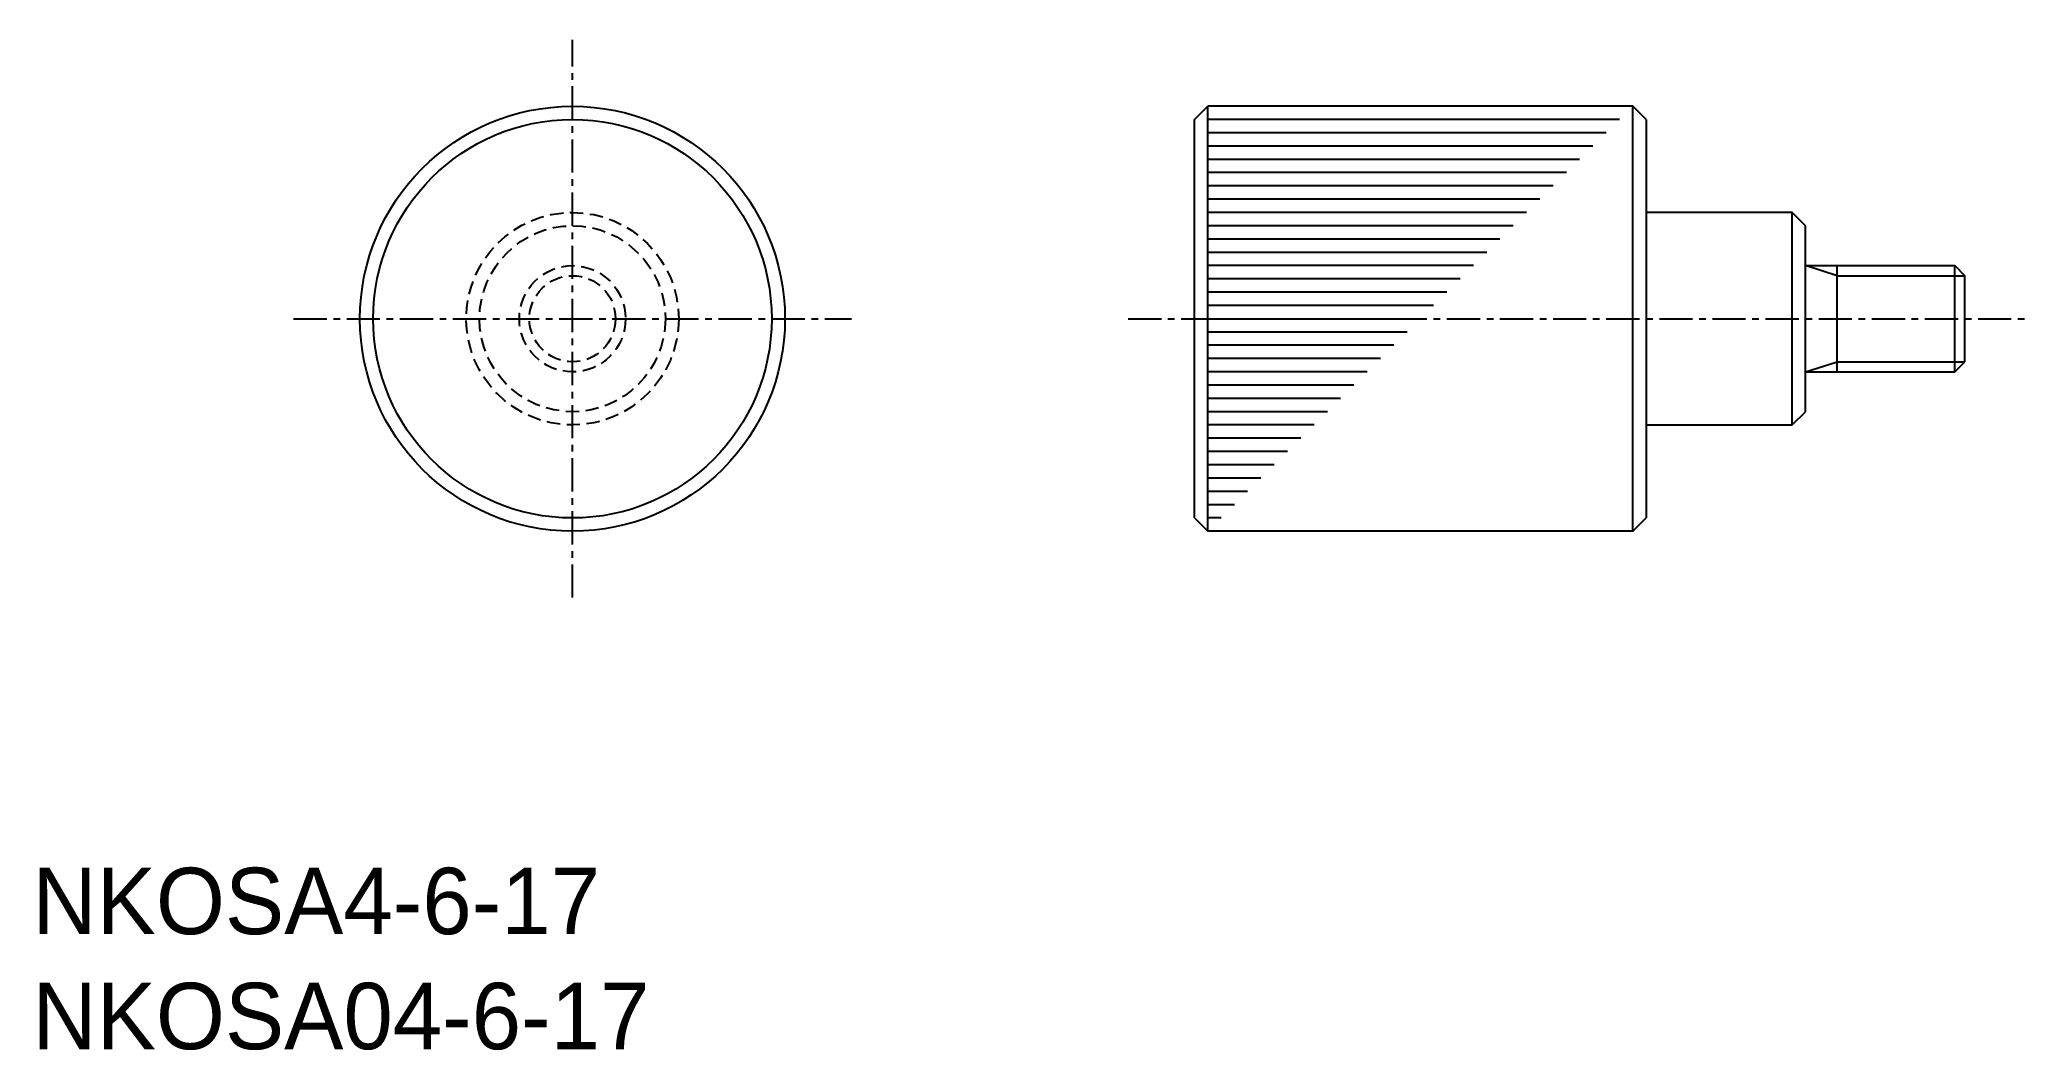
# Model space of a CAD drawing. Extents: x 0.3 to 75.2, y 0 to 38.
import ezdxf

# ---------------------------------------------------------------- set-up
doc = ezdxf.new("R2010")
doc.units = 0
doc.linetypes.add('CENTER', pattern=[2, 1.25, -0.25, 0.25, -0.25])
doc.linetypes.add('DASHED', pattern=[0.75, 0.5, -0.25])
doc.layers.get('0').update_dxf_attribs({"linetype": 'CONTINUOUS'})
doc.layers.add('CENTER', color=1, linetype='CENTER')

msp = doc.modelspace()

# ---------------------------------------------------------------- linework, layer by layer
at = {"color": 7, "linetype": 'CONTINUOUS'}
for p, q in [((43.75, 35), (44.25, 35.5)), ((60.25, 35.5), (44.25, 35.5)), ((44.25, 19.5), (44.25, 35.5)), ((60.25, 19.5), (60.25, 35.5)), ((60.75, 35), (60.25, 35.5)), ((43.75, 20), (43.75, 35)), ((59.75, 35), (44.25, 35)), ((59.25, 34.5), (44.25, 34.5)), ((60.75, 35), (60.75, 20)), ((58.75, 34), (44.25, 34)), ((58.25, 33.5), (44.25, 33.5)), ((57.75, 33), (44.25, 33)), ((57.25, 32.5), (44.25, 32.5)), ((56.75, 32), (44.25, 32)), ((56.25, 31.5), (44.25, 31.5)), ((66.25, 31.5), (60.75, 31.5)), ((66.25, 23.5), (66.25, 31.5)), ((66.75, 31), (66.25, 31.5)), ((55.75, 31), (44.25, 31)), ((66.75, 24), (66.75, 31)), ((55.25, 30.5), (44.25, 30.5)), ((54.75, 30), (44.25, 30)), ((54.25, 29.5), (44.25, 29.5)), ((66.75, 29.5), (72.371, 29.5)), ((67.95, 25.5), (67.95, 29.5)), ((72.371, 25.5), (72.371, 29.5)), ((72.371, 29.5), (72.75, 29.121)), ((53.75, 29), (44.25, 29)), ((53.25, 28.5), (44.25, 28.5)), ((72.75, 25.879), (72.75, 29.121)), ((52.75, 28), (44.25, 28)), ((44.25, 27.5), (52.25, 27.5)), ((51.75, 27), (44.25, 27)), ((72.75, 27.5), (72.75, 27.5)), ((51.25, 26.5), (44.25, 26.5)), ((72.75, 26.375), (72.75, 26.375)), ((50.75, 26), (44.25, 26)), ((50.25, 25.5), (44.25, 25.5)), ((66.75, 25.5), (72.371, 25.5)), ((72.371, 25.5), (72.75, 25.879)), ((49.75, 25), (44.25, 25)), ((49.25, 24.5), (44.25, 24.5)), ((48.75, 24), (44.25, 24)), ((66.25, 23.5), (66.75, 24)), ((48.25, 23.5), (44.25, 23.5)), ((60.75, 23.5), (66.25, 23.5)), ((47.75, 23), (44.25, 23)), ((47.25, 22.5), (44.25, 22.5)), ((46.75, 22), (44.25, 22)), ((46.25, 21.5), (44.25, 21.5)), ((45.75, 21), (44.25, 21)), ((45.25, 20.5), (44.25, 20.5)), ((43.75, 20), (44.25, 19.5)), ((44.75, 20), (44.25, 20)), ((60.25, 19.5), (44.25, 19.5)), ((60.25, 19.5), (60.75, 20))]:
    msp.add_line(p, q, dxfattribs=at)
at = {"color": 3, "linetype": 'CONTINUOUS'}
for p, q in [((67.95, 29.121), (66.75, 29.5)), ((67.95, 29.121), (72.75, 29.121)), ((66.75, 25.5), (67.95, 25.879)), ((67.95, 25.879), (72.75, 25.879))]:
    msp.add_line(p, q, dxfattribs=at)
at = {"color": 7, "linetype": 'CONTINUOUS'}
for radius in [8, 7.5]:
    msp.add_circle((20.329, 27.5), radius, dxfattribs=at)
at = {"color": 3, "linetype": 'DASHED'}
for radius in [4, 3.5, 2, 1.621]:
    msp.add_circle((20.329, 27.5), radius, dxfattribs=at)
at = {"layer": 'CENTER', "color": 1, "linetype": 'CENTER'}
for p, q in [((20.329, 17), (20.329, 38)), ((9.829, 27.5), (30.829, 27.5)), ((41.25, 27.5), (75.25, 27.5))]:
    msp.add_line(p, q, dxfattribs=at)

# ---------------------------------------------------------------- texts
at = {"color": 7, "linetype": 'CONTINUOUS'}
for s, p in [('NKOSA4-6-17', (0, 4.332)), ('NKOSA04-6-17', (0, 0))]:
    msp.add_text(s, height=2.5, dxfattribs=at).set_placement(p)

doc.saveas('drawing.dxf')
